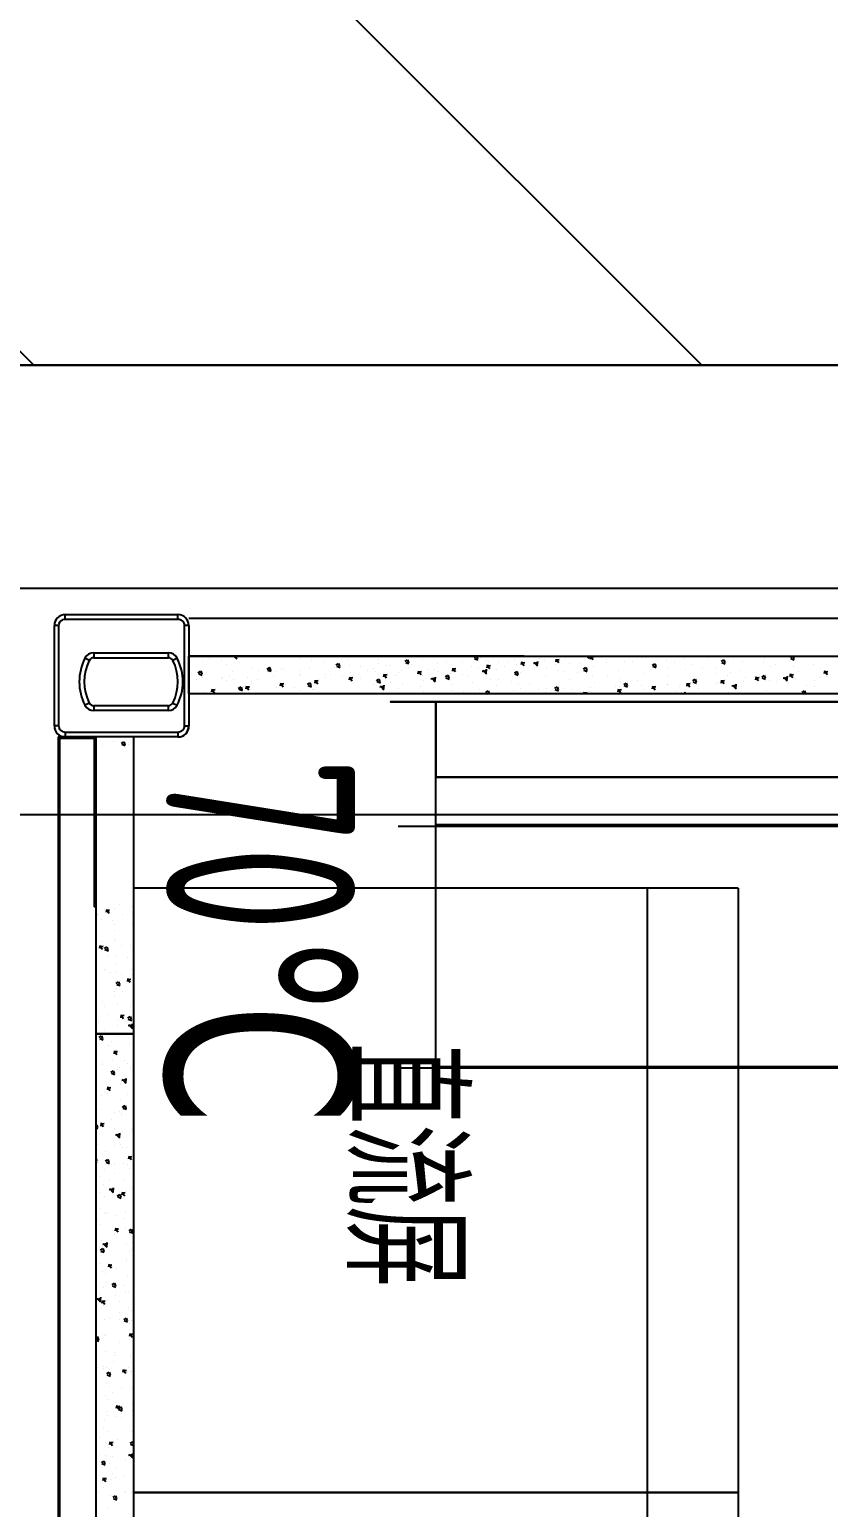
# Model space of a CAD drawing. Extents: x 758840 to 1108724, y -102573 to 143521.
# Drawn here: x 849945 to 851002, y 66716 to 68672 of the extents above; entities that cross this region are included whole.
import ezdxf
from ezdxf.enums import TextEntityAlignment as Align
from ezdxf.xclip import XClip

# ---------------------------------------------------------------- set-up
doc = ezdxf.new("R2010")
doc.units = 0
doc.header["$LTSCALE"] = 1000
doc.header["$MEASUREMENT"] = 0
for name, color, linetype in [('02电气-设备', 255, 'Continuous'), ('02电气-设备基础', 252, 'Continuous'), ('0421-暖通-风管-变压器区域排风', 3, 'Continuous'), ('电缆沟', 2, 'Continuous'), ('钢盖板', 6, 'Continuous')]:
    doc.layers.add(name, color=color, linetype=linetype)
doc.styles.get("Standard").update_dxf_attribs({"font": 'gbenor.shx', "bigfont": 'gbcbig.shx'})
doc.styles.add('TSSD_Dimension', font='Tssdeng.shx', dxfattribs={"width": 0.7, "bigfont": 'tssdchn.shx'})

# ---------------------------------------------------------------- blocks, each defined once
blk = doc.blocks.new('BD4-PAL0101-HVPM02')
at = {"layer": '02电气-设备'}
for p, q in [((8381283.9, -4146399.4), (8381432.9, -4146399.4)), ((8381283.9, -4146405.4), (8381283.9, -4146399.4)), ((8381432.9, -4146405.4), (8381432.9, -4146399.4)), ((8381269.4, -4146546.9), (8381269.4, -4146413.9)), ((8381275.4, -4146413.9), (8381269.4, -4146413.9)), ((8381275.4, -4146546.9), (8381275.4, -4146413.9)), ((8381283.9, -4146405.4), (8381432.9, -4146405.4)), ((8381441.4, -4146413.9), (8381441.4, -4146546.9)), ((8381447.4, -4146413.9), (8381441.4, -4146413.9)), ((8381447.4, -4146404.4), (8394807.4, -4146404.4)), ((8381447.4, -4146413.9), (8381447.4, -4146546.9)), ((8381315.7, -4146460.2), (8381309.9, -4146457.2)), ((8381321.5, -4146450.1), (8381420.3, -4146450.1)), ((8381321.5, -4146450.1), (8381321.5, -4146456.6)), ((8381321.5, -4146456.6), (8381420.3, -4146456.6)), ((8381420.3, -4146456.6), (8381420.3, -4146450.1)), ((8381431.9, -4146457.2), (8381426.1, -4146460.2)), ((8381890.9, -4146454.4), (8381447.4, -4146454.4)), ((8381447.4, -4146454.4), (8382484.9, -4146454.4)), ((8381447.4, -4146504.4), (8381447.4, -4146454.4)), ((8381474.3, -4146457.9), (8381474.3, -4146457.9)), ((8381489.5, -4146454.4), (8381490.1, -4146455.2)), ((8381507, -4146454.4), (8381510.7, -4146458.2)), ((8381510.2, -4146454.4), (8381509.8, -4146458.1)), ((8381593.8, -4146457.5), (8381593.8, -4146457.5)), ((8381633.6, -4146456), (8381633.6, -4146456)), ((8381657.6, -4146459.2), (8381657.6, -4146459.2)), ((8381698.5, -4146459.5), (8381698.5, -4146459.5)), ((8381723.7, -4146454.4), (8381723.7, -4146454.4)), ((8381733.7, -4146461.4), (8381736.9, -4146459.3)), ((8381736.9, -4146459.3), (8381738.2, -4146463.2)), ((8381756.3, -4146458.9), (8381756.3, -4146458.9)), ((8381801, -4146455.2), (8381801, -4146455.2)), ((8381825, -4146456.4), (8381827.9, -4146454.4)), ((8381825.5, -4146457.6), (8381830, -4146459.3)), ((8381828.2, -4146454.4), (8381829.4, -4146458.1)), ((8381833.8, -4146456.3), (8381833.8, -4146456.3)), ((8381877.8, -4146459.6), (8381877.8, -4146459.6)), ((8381885.2, -4146455.1), (8381885.2, -4146455.1)), ((8381911.7, -4146458.2), (8381911.7, -4146458.2)), ((8381918.2, -4146459.9), (8381918.2, -4146459.9)), ((8381933.5, -4146458.3), (8381932.8, -4146462.2)), ((8381933.7, -4146459.3), (8381937.5, -4146459)), ((8381933.7, -4146459.4), (8381936.8, -4146463.1)), ((8381945.6, -4146456.8), (8381945.6, -4146456.8)), ((8381974.1, -4146454.4), (8381976.6, -4146457)), ((8381976.1, -4146454.4), (8381975.8, -4146456.9)), ((8381979, -4146454.4), (8381978.3, -4146458.3)), ((8381979.3, -4146455.3), (8381983.1, -4146455)), ((8381979.3, -4146455.4), (8381982.3, -4146459.1)), ((8381979.5, -4146455.3), (8381979.5, -4146455.3)), ((8381984.5, -4146456.5), (8381984.5, -4146456.5)), ((8382000.4, -4146458.6), (8382000.4, -4146458.6)), ((8382027.3, -4146454.4), (8382027.9, -4146455.1)), ((8382047.7, -4146456.5), (8382047.7, -4146456.5)), ((8382053.4, -4146456.6), (8382053.4, -4146456.6)), ((8382067.8, -4146459.6), (8382067.8, -4146459.6)), ((8382101.7, -4146458.1), (8382101.7, -4146458.1)), ((8382135.6, -4146456.7), (8382135.6, -4146456.7)), ((8382142.7, -4146455.4), (8382142.7, -4146455.4)), ((8382143.8, -4146454.7), (8382143.8, -4146454.7)), ((8382152.1, -4146461.6), (8382155.3, -4146459.5)), ((8382155.3, -4146459.5), (8382156.5, -4146463.3)), ((8382167.9, -4146457.8), (8382167.9, -4146457.8)), ((8382169.5, -4146455.3), (8382169.5, -4146455.3)), ((8382209.7, -4146457.5), (8382209.7, -4146457.5)), ((8382243.4, -4146456.5), (8382246.5, -4146454.4)), ((8382243.9, -4146457.7), (8382248.4, -4146459.4)), ((8382246.5, -4146454.4), (8382247.8, -4146458.2)), ((8381450.9, -4146477.7), (8381450.9, -4146477.7)), ((8381459.9, -4146476.7), (8381463.1, -4146474.6)), ((8381460.5, -4146477.9), (8381465, -4146479.6)), ((8381463.1, -4146474.6), (8381464.4, -4146478.4)), ((8381463.7, -4146473.2), (8381463.7, -4146473.2)), ((8381464.9, -4146461.3), (8381464.9, -4146461.3)), ((8381471.1, -4146476.8), (8381471.1, -4146476.8)), ((8381490.2, -4146460), (8381490.2, -4146460)), ((8381496.9, -4146465.4), (8381496.9, -4146465.4)), ((8381505, -4146475.4), (8381505, -4146475.4)), ((8381514.2, -4146463.2), (8381514.2, -4146463.2)), ((8381529.9, -4146470.1), (8381529.9, -4146470.1)), ((8381538.9, -4146473.9), (8381538.9, -4146473.9)), ((8381551.2, -4146471.6), (8381554.4, -4146469.5)), ((8381551.8, -4146472.9), (8381556.2, -4146474.6)), ((8381554.3, -4146468.4), (8381554.3, -4146468.4)), ((8381554.3, -4146469.5), (8381555.6, -4146473.3)), ((8381562.5, -4146474.6), (8381562.5, -4146474.6)), ((8381570.2, -4146470.5), (8381570.2, -4146470.5)), ((8381572.8, -4146472.5), (8381572.8, -4146472.5)), ((8381594.3, -4146473.7), (8381594.3, -4146473.7)), ((8381594.6, -4146478.6), (8381594.6, -4146478.6)), ((8381606.7, -4146471.1), (8381606.7, -4146471.1)), ((8381609.2, -4146460.7), (8381609.2, -4146460.7)), ((8381626.8, -4146462.3), (8381626.8, -4146462.3)), ((8381627.2, -4146478.2), (8381627.2, -4146478.2)), ((8381634.4, -4146479), (8381634.4, -4146479)), ((8381640.6, -4146469.6), (8381640.6, -4146469.6)), ((8381642.5, -4146466.5), (8381645.6, -4146464.4)), ((8381643, -4146467.8), (8381647.5, -4146469.5)), ((8381645.6, -4146464.4), (8381646.9, -4146468.3)), ((8381646.3, -4146467.1), (8381646.3, -4146467.1)), ((8381659.4, -4146466.7), (8381659.4, -4146466.7)), ((8381661.1, -4146476.7), (8381661.1, -4146476.7)), ((8381674.5, -4146468.2), (8381674.5, -4146468.2)), ((8381683.3, -4146473.4), (8381683.3, -4146473.4)), ((8381691.5, -4146470.8), (8381691.5, -4146470.8)), ((8381695, -4146475.3), (8381695, -4146475.3)), ((8381697.7, -4146464.5), (8381697.7, -4146464.5)), ((8381705.8, -4146478.2), (8381705.1, -4146482.2)), ((8381706, -4146479.3), (8381709.8, -4146478.9)), ((8381706, -4146479.3), (8381709.1, -4146483)), ((8381708.4, -4146466.8), (8381708.4, -4146466.8)), ((8381713.6, -4146466.6), (8381713.6, -4146466.6)), ((8381724.5, -4146475.6), (8381724.5, -4146475.6)), ((8381728.9, -4146473.9), (8381728.9, -4146473.9)), ((8381734.3, -4146462.7), (8381738.7, -4146464.4)), ((8381735.5, -4146465.9), (8381735.5, -4146465.9)), ((8381737.7, -4146469.7), (8381737.7, -4146469.7)), ((8381742.3, -4146465.4), (8381742.3, -4146465.4)), ((8381751.3, -4146474.2), (8381750.6, -4146478.2)), ((8381751.5, -4146475.3), (8381755.3, -4146474.9)), ((8381751.6, -4146475.4), (8381754.6, -4146479)), ((8381762.8, -4146472.4), (8381762.8, -4146472.4)), ((8381772.6, -4146472.2), (8381772.6, -4146472.2)), ((8381776.2, -4146463.9), (8381776.2, -4146463.9)), ((8381777.8, -4146475), (8381777.8, -4146475)), ((8381788.4, -4146463), (8381788.4, -4146463)), ((8381793.7, -4146477.1), (8381793.7, -4146477.1)), ((8381796.9, -4146470.2), (8381796.2, -4146474.2)), ((8381796.7, -4146471), (8381796.7, -4146471)), ((8381797.1, -4146471.3), (8381800.9, -4146471)), ((8381797.1, -4146471.4), (8381800.2, -4146475)), ((8381809.6, -4146478.6), (8381809.6, -4146478.6)), ((8381810, -4146462.5), (8381810, -4146462.5)), ((8381821.3, -4146467.7), (8381821.3, -4146467.7)), ((8381830.6, -4146469.6), (8381830.6, -4146469.6)), ((8381835.5, -4146474.2), (8381841.2, -4146473.3)), ((8381836.1, -4146472.9), (8381841.1, -4146478)), ((8381840.9, -4146471.9), (8381840.2, -4146477.9)), ((8381841.1, -4146460.5), (8381841.1, -4146460.5)), ((8381842.4, -4146466.2), (8381841.7, -4146470.2)), ((8381842.6, -4146467.3), (8381846.4, -4146467)), ((8381842.6, -4146467.4), (8381845.7, -4146471)), ((8381843.9, -4146461.1), (8381843.9, -4146461.1)), ((8381853.9, -4146472.2), (8381853.9, -4146472.2)), ((8381857, -4146462.6), (8381857, -4146462.6)), ((8381864.5, -4146468.2), (8381864.5, -4146468.2)), ((8381870.9, -4146462.7), (8381870.9, -4146462.7)), ((8381878.3, -4146476.8), (8381881.5, -4146474.7)), ((8381878.9, -4146478.1), (8381883.3, -4146479.8)), ((8381881.1, -4146465.8), (8381881.1, -4146465.8)), ((8381881.5, -4146474.7), (8381882.8, -4146478.6)), ((8381886, -4146476.3), (8381886, -4146476.3)), ((8381888, -4146462.2), (8381887.2, -4146466.2)), ((8381888.2, -4146463.3), (8381892, -4146463)), ((8381888.2, -4146463.4), (8381891.3, -4146467.1)), ((8381898.4, -4146466.7), (8381898.4, -4146466.7)), ((8381903.3, -4146463.7), (8381908.9, -4146462.8)), ((8381903.9, -4146462.3), (8381908.9, -4146467.5)), ((8381907.9, -4146469.1), (8381907.9, -4146469.1)), ((8381908.7, -4146461.4), (8381908, -4146467.4)), ((8381921.2, -4146471), (8381921.2, -4146471)), ((8381932.3, -4146465.3), (8381932.3, -4146465.3)), ((8381937.1, -4146473.1), (8381937.1, -4146473.1)), ((8381944.9, -4146475.4), (8381944.9, -4146475.4)), ((8381950.8, -4146464.4), (8381950.8, -4146464.4)), ((8381961.1, -4146476.3), (8381961.1, -4146476.3)), ((8381966.1, -4146463.9), (8381966.1, -4146463.9)), ((8381969.6, -4146471.8), (8381972.7, -4146469.6)), ((8381970.1, -4146473), (8381974.6, -4146474.7)), ((8381972.7, -4146469.6), (8381974, -4146473.5)), ((8381982.9, -4146468.4), (8381982.9, -4146468.4)), ((8382000, -4146462.4), (8382000, -4146462.4)), ((8382015.9, -4146473.2), (8382015.9, -4146473.2)), ((8382024.5, -4146461.8), (8382024.5, -4146461.8)), ((8382033.9, -4146461), (8382033.9, -4146461)), ((8382048.5, -4146477.7), (8382048.5, -4146477.7)), ((8382060.8, -4146466.7), (8382064, -4146464.5)), ((8382061.4, -4146467.9), (8382065.9, -4146469.6)), ((8382064, -4146464.6), (8382065.3, -4146468.4)), ((8382064.6, -4146467.1), (8382064.6, -4146467.1)), ((8382079.8, -4146460.6), (8382079.8, -4146460.6)), ((8382080.5, -4146469.2), (8382080.5, -4146469.2)), ((8382090.5, -4146462.9), (8382090.5, -4146462.9)), ((8382104.5, -4146472.3), (8382104.5, -4146472.3)), ((8382112.8, -4146465.3), (8382112.8, -4146465.3)), ((8382127.5, -4146469.3), (8382127.5, -4146469.3)), ((8382144.6, -4146477.6), (8382144.6, -4146477.6)), ((8382145.4, -4146469.8), (8382145.4, -4146469.8)), ((8382152.7, -4146462.8), (8382157.1, -4146464.5)), ((8382164.5, -4146475.7), (8382164.5, -4146475.7)), ((8382177.4, -4146473.9), (8382177.4, -4146473.9)), ((8382179.7, -4146461.7), (8382179.7, -4146461.7)), ((8382208, -4146463.1), (8382208, -4146463.1)), ((8382210.4, -4146478.6), (8382210.4, -4146478.6)), ((8382216.8, -4146468.1), (8382216.8, -4146468.1)), ((8382223.9, -4146465.2), (8382223.9, -4146465.2)), ((8382242.3, -4146462), (8382242.3, -4146462)), ((8382243.5, -4146478.1), (8382242.8, -4146482.1)), ((8382243.7, -4146479.2), (8382247.5, -4146478.9)), ((8382243.7, -4146479.3), (8382246.8, -4146482.9)), ((8382247.9, -4146468.4), (8382247.9, -4146468.4)), ((8382253.8, -4146474.4), (8382253.8, -4146474.4)), ((8382274.3, -4146466), (8382274.3, -4146466)), ((8382288, -4146473.6), (8382288, -4146473.6)), ((8382289.1, -4146474.1), (8382288.3, -4146478.1)), ((8382289.3, -4146475.2), (8382293.1, -4146474.9)), ((8382289.3, -4146475.3), (8382292.4, -4146479)), ((8381457.7, -4146485.3), (8381457.7, -4146485.3)), ((8381465.6, -4146482.4), (8381465.6, -4146482.4)), ((8381478.1, -4146498.1), (8381477.3, -4146502.1)), ((8381478.3, -4146499.2), (8381482.1, -4146498.8)), ((8381491, -4146482.9), (8381491, -4146482.9)), ((8381491.6, -4146483.9), (8381491.6, -4146483.9)), ((8381497.7, -4146486.5), (8381497.7, -4146486.5)), ((8381500.7, -4146479.5), (8381500.7, -4146479.5)), ((8381506.9, -4146485), (8381506.9, -4146485)), ((8381513.3, -4146497.2), (8381516.5, -4146495.1)), ((8381513.9, -4146498.4), (8381518.3, -4146500.1)), ((8381516.4, -4146495.1), (8381517.7, -4146498.9)), ((8381523.6, -4146494.1), (8381522.9, -4146498.1)), ((8381523.8, -4146495.2), (8381527.6, -4146494.9)), ((8381523.8, -4146495.3), (8381526.9, -4146498.9)), ((8381525.5, -4146482.5), (8381525.5, -4146482.5)), ((8381530.7, -4146491.3), (8381530.7, -4146491.3)), ((8381530.9, -4146488.2), (8381530.9, -4146488.2)), ((8381537.8, -4146485.9), (8381537.8, -4146485.9)), ((8381559.4, -4146481), (8381559.4, -4146481)), ((8381563.3, -4146495.7), (8381563.3, -4146495.7)), ((8381569.2, -4146490.1), (8381568.4, -4146494.1)), ((8381569.4, -4146491.2), (8381573.2, -4146490.9)), ((8381569.4, -4146491.3), (8381572.4, -4146494.9)), ((8381571, -4146493.5), (8381571, -4146493.5)), ((8381574.8, -4146492.3), (8381574.8, -4146492.3)), ((8381586.9, -4146495.6), (8381586.9, -4146495.6)), ((8381593.3, -4146479.6), (8381593.3, -4146479.6)), ((8381604.6, -4146492.1), (8381607.7, -4146490)), ((8381605.1, -4146493.3), (8381609.6, -4146495)), ((8381607.7, -4146490), (8381609, -4146493.8)), ((8381611, -4146498.7), (8381611, -4146498.7)), ((8381611.8, -4146498.6), (8381611.8, -4146498.6)), ((8381614.7, -4146486.2), (8381614, -4146490.1)), ((8381614.9, -4146487.2), (8381618.7, -4146486.9)), ((8381614.9, -4146487.3), (8381618, -4146491)), ((8381627.6, -4146483.4), (8381627.6, -4146483.4)), ((8381650.3, -4146481.1), (8381650.3, -4146481.1)), ((8381660.2, -4146482.2), (8381659.5, -4146486.2)), ((8381660.2, -4146487.9), (8381660.2, -4146487.9)), ((8381660.5, -4146483.2), (8381664.2, -4146482.9)), ((8381660.5, -4146483.3), (8381663.5, -4146487)), ((8381674.3, -4146484.2), (8381674.3, -4146484.2)), ((8381692.2, -4146491.9), (8381692.2, -4146491.9)), ((8381695.8, -4146487), (8381699, -4146484.9)), ((8381696.4, -4146488.2), (8381700.8, -4146490)), ((8381699, -4146484.9), (8381700.2, -4146488.7)), ((8381700, -4146495.2), (8381705.6, -4146494.3)), ((8381700.6, -4146493.9), (8381705.5, -4146499)), ((8381705.4, -4146492.9), (8381704.7, -4146498.9)), ((8381714.4, -4146489.5), (8381714.4, -4146489.5)), ((8381720.3, -4146479.8), (8381720.3, -4146479.8)), ((8381725.2, -4146496.7), (8381725.2, -4146496.7)), ((8381730.3, -4146491.6), (8381730.3, -4146491.6)), ((8381754.4, -4146494.8), (8381754.4, -4146494.8)), ((8381757.1, -4146480), (8381757.1, -4146480)), ((8381757.3, -4146486.1), (8381757.3, -4146486.1)), ((8381767.7, -4146484.7), (8381773.4, -4146483.8)), ((8381768.4, -4146483.4), (8381773.3, -4146488.5)), ((8381773.2, -4146482.4), (8381772.5, -4146488.4)), ((8381787.1, -4146481.9), (8381790.2, -4146479.8)), ((8381787.6, -4146483.2), (8381792.1, -4146484.9)), ((8381789.1, -4146484.1), (8381789.1, -4146484.1)), ((8381790.2, -4146479.8), (8381791.5, -4146483.6)), ((8381794.4, -4146492.5), (8381794.4, -4146492.5)), ((8381817.7, -4146480.3), (8381817.7, -4146480.3)), ((8381822.1, -4146488.9), (8381822.1, -4146488.9)), ((8381831.4, -4146498.9), (8381831.4, -4146498.9)), ((8381846.6, -4146484.9), (8381846.6, -4146484.9)), ((8381854.7, -4146493.3), (8381854.7, -4146493.3)), ((8381857.8, -4146485.5), (8381857.8, -4146485.5)), ((8381873.7, -4146487.6), (8381873.7, -4146487.6)), ((8381883.7, -4146491.3), (8381883.7, -4146491.3)), ((8381886.8, -4146497.4), (8381886.8, -4146497.4)), ((8381897.8, -4146490.8), (8381897.8, -4146490.8)), ((8381919, -4146481), (8381919, -4146481)), ((8381920.7, -4146497.6), (8381920.7, -4146497.6)), ((8381931.7, -4146497.3), (8381934.8, -4146495.2)), ((8381932.2, -4146498.6), (8381936.7, -4146500.3)), ((8381934.8, -4146495.2), (8381936.1, -4146499)), ((8381937.9, -4146496.1), (8381937.9, -4146496.1)), ((8381944.6, -4146497.7), (8381944.6, -4146497.7)), ((8381951.6, -4146485.5), (8381951.6, -4146485.5)), ((8381953.8, -4146498.2), (8381953.8, -4146498.2)), ((8381978.5, -4146496.3), (8381978.5, -4146496.3)), ((8381982, -4146481.8), (8381982, -4146481.8)), ((8381983.7, -4146489.6), (8381983.7, -4146489.6)), ((8382001.2, -4146481.6), (8382001.2, -4146481.6)), ((8382012.4, -4146494.9), (8382012.4, -4146494.9)), ((8382015.8, -4146498.1), (8382015.1, -4146502)), ((8382016, -4146499.1), (8382019.8, -4146498.8)), ((8382016.7, -4146494.3), (8382016.7, -4146494.3)), ((8382017.1, -4146483.7), (8382017.1, -4146483.7)), ((8382019, -4146488.1), (8382019, -4146488.1)), ((8382022.9, -4146492.2), (8382026.1, -4146490.1)), ((8382023.5, -4146493.5), (8382027.9, -4146495.2)), ((8382026.1, -4146490.1), (8382027.4, -4146494)), ((8382041.2, -4146486.8), (8382041.2, -4146486.8)), ((8382046.3, -4146493.4), (8382046.3, -4146493.4)), ((8382049.3, -4146498.8), (8382049.3, -4146498.8)), ((8382056, -4146494.5), (8382056, -4146494.5)), ((8382061.4, -4146494.1), (8382060.6, -4146498.1)), ((8382061.6, -4146495.1), (8382065.4, -4146494.8)), ((8382061.6, -4146495.2), (8382064.6, -4146498.9)), ((8382080.2, -4146492), (8382080.2, -4146492)), ((8382080.6, -4146481.7), (8382080.6, -4146481.7)), ((8382081.3, -4146492.1), (8382081.3, -4146492.1)), ((8382097.2, -4146494.2), (8382097.2, -4146494.2)), ((8382106.9, -4146490.1), (8382106.2, -4146494.1)), ((8382107.1, -4146491.2), (8382110.9, -4146490.8)), ((8382107.1, -4146491.2), (8382110.2, -4146494.9)), ((8382113.5, -4146486.5), (8382113.5, -4146486.5)), ((8382114.1, -4146490.6), (8382114.1, -4146490.6)), ((8382114.2, -4146487.2), (8382117.4, -4146485)), ((8382114.8, -4146488.4), (8382119.2, -4146490.1)), ((8382117.3, -4146485), (8382118.6, -4146488.9)), ((8382121.2, -4146497.4), (8382121.2, -4146497.4)), ((8382146.1, -4146491), (8382146.1, -4146491)), ((8382148, -4146489.1), (8382148, -4146489.1)), ((8382152.4, -4146486.1), (8382151.7, -4146490.1)), ((8382152.6, -4146487.2), (8382156.4, -4146486.8)), ((8382152.7, -4146487.3), (8382155.7, -4146490.9)), ((8382160.5, -4146479.7), (8382160.5, -4146479.7)), ((8382165.9, -4146494), (8382171.6, -4146493.1)), ((8382166.6, -4146492.7), (8382171.5, -4146497.8)), ((8382171.4, -4146491.7), (8382170.7, -4146497.7)), ((8382178.2, -4146495), (8382178.2, -4146495)), ((8382181.9, -4146487.7), (8382181.9, -4146487.7)), ((8382184.6, -4146482.9), (8382184.6, -4146482.9)), ((8382198, -4146482.1), (8382197.3, -4146486.1)), ((8382198.2, -4146483.2), (8382202, -4146482.9)), ((8382198.2, -4146483.3), (8382201.3, -4146486.9)), ((8382201.5, -4146482), (8382201.5, -4146482)), ((8382205.5, -4146482.1), (8382208.6, -4146479.9)), ((8382206, -4146483.3), (8382210.5, -4146485)), ((8382208.6, -4146479.9), (8382209.9, -4146483.8)), ((8382215.8, -4146486.3), (8382215.8, -4146486.3)), ((8382224.7, -4146488.1), (8382224.7, -4146488.1)), ((8382233.7, -4146483.5), (8382239.4, -4146482.6)), ((8382234.3, -4146482.2), (8382239.3, -4146487.3)), ((8382239.1, -4146481.2), (8382238.4, -4146487.2)), ((8382238.6, -4146488.4), (8382238.6, -4146488.4)), ((8382240.6, -4146490.2), (8382240.6, -4146490.2)), ((8382243, -4146483.1), (8382243, -4146483.1)), ((8382249.7, -4146484.8), (8382249.7, -4146484.8)), ((8382264.6, -4146493.4), (8382264.6, -4146493.4)), ((8382275.1, -4146487.2), (8382275.1, -4146487.2)), ((8382275.6, -4146494.7), (8382275.6, -4146494.7)), ((8382283.6, -4146483.4), (8382283.6, -4146483.4)), ((8382290.8, -4146480.8), (8382290.8, -4146480.8)), ((8381315.7, -4146516.6), (8381309.9, -4146519.5)), ((8381426.1, -4146516.6), (8381431.9, -4146519.5)), ((8382484.9, -4146504.4), (8381447.4, -4146504.4)), ((8381466.4, -4146503.6), (8381466.4, -4146503.6)), ((8381467.6, -4146502.7), (8381467.6, -4146502.7)), ((8381476.5, -4146501.8), (8381476.5, -4146501.8)), ((8381478.3, -4146499.3), (8381481.3, -4146502.9)), ((8381595.4, -4146499.8), (8381595.4, -4146499.8)), ((8381632.8, -4146504.4), (8381632.8, -4146504.4)), ((8381637.6, -4146503.4), (8381637.5, -4146504.4)), ((8381651.1, -4146504), (8381651.1, -4146504)), ((8381757.8, -4146501.2), (8381757.8, -4146501.2)), ((8381794.5, -4146500.1), (8381794.5, -4146500.1)), ((8381809, -4146503.5), (8381809, -4146503.5)), ((8381810.4, -4146502.1), (8381810.4, -4146502.1)), ((8381840.4, -4146502.4), (8381843.6, -4146500.3)), ((8381841, -4146503.6), (8381842.9, -4146504.4)), ((8381842.9, -4146502), (8381842.9, -4146502)), ((8381843.6, -4146500.3), (8381844.9, -4146504.1)), ((8381876.8, -4146500.6), (8381876.8, -4146500.6)), ((8381910.7, -4146499.2), (8381910.7, -4146499.2)), ((8381919.8, -4146502.2), (8381919.8, -4146502.2)), ((8381957.7, -4146504), (8381957.7, -4146504)), ((8381970.3, -4146502), (8381969.8, -4146504.4)), ((8381970.5, -4146503.1), (8381974.3, -4146502.8)), ((8381970.5, -4146503.2), (8381971.5, -4146504.4)), ((8381977.8, -4146501.3), (8381977.8, -4146501.3)), ((8382016, -4146499.2), (8382019.1, -4146502.9)), ((8382081.3, -4146502.9), (8382081.3, -4146502.9)), ((8382093.1, -4146500.8), (8382093.1, -4146500.8)), ((8382098.8, -4146503.2), (8382100, -4146504.4)), ((8382099, -4146504.4), (8382103.8, -4146503.6)), ((8382103.6, -4146502.2), (8382103.3, -4146504.4)), ((8382161.3, -4146502.7), (8382161.3, -4146502.7)), ((8382211.2, -4146499.8), (8382211.2, -4146499.8)), ((8382243.8, -4146504.2), (8382243.8, -4146504.2)), ((8382258.8, -4146502.5), (8382262, -4146500.4)), ((8382259.4, -4146503.8), (8382261, -4146504.4)), ((8382262, -4146500.4), (8382263.2, -4146504.3)), ((8381420.3, -4146520.1), (8381321.5, -4146520.1)), ((8381321.5, -4146520.1), (8381321.5, -4146526.6)), ((8381420.3, -4146526.6), (8381321.5, -4146526.6)), ((8381420.3, -4146526.6), (8381420.3, -4146520.1)), ((8381275.4, -4146546.9), (8381269.4, -4146546.9)), ((8381432.9, -4146555.4), (8381283.9, -4146555.4)), ((8381283.9, -4146555.4), (8381283.9, -4146561.4)), ((8381432.9, -4146555.4), (8381432.9, -4146561.4)), ((8381441.4, -4146546.9), (8381447.4, -4146546.9)), ((8381447.4, -4146547.1), (8381447.4, -4146546.9)), ((8381279.4, -4146561.4), (8381274.4, -4146561.4)), ((8381374.4, -4146561.4), (8381274.4, -4146561.4)), ((8381274.4, -4146561.4), (8381274.4, -4149437.4)), ((8381274.4, -4146563.6), (8381274.4, -4147604.2)), ((8381276.4, -4146563.6), (8381276.4, -4147604.2)), ((8381276.6, -4146561.4), (8381322.2, -4146561.4)), ((8381322.2, -4146561.4), (8381276.6, -4146561.4)), ((8381322.2, -4146563.4), (8381276.6, -4146563.4)), ((8381283.9, -4146561.4), (8381279.4, -4146561.4)), ((8381432.9, -4146561.4), (8381283.9, -4146561.4)), ((8381322.4, -4146786.4), (8381322.4, -4146563.6)), ((8381374.4, -4146561.4), (8381324.4, -4146561.4)), ((8381324.4, -4146561.4), (8381324.4, -4146954.3)), ((8381324.4, -4146786.4), (8381324.4, -4146563.6)), ((8381333.5, -4146572.4), (8381333.5, -4146572.4)), ((8381347.6, -4146567), (8381347.6, -4146567)), ((8381358.3, -4146570), (8381361.5, -4146567.8)), ((8381358.9, -4146571.2), (8381363.3, -4146572.9)), ((8381361.4, -4146567.8), (8381362.7, -4146571.7)), ((8381367.4, -4146571), (8381367.4, -4146571)), ((8381374.4, -4148361.4), (8381374.4, -4146561.4)), ((8381374.4, -4146954.3), (8381374.4, -4146561.4)), ((8381374.4, -4149437.4), (8381374.4, -4146561.4)), ((8381432.9, -4146561.4), (8381433.2, -4146561.4)), ((8382174.4, -4146761.4), (8381374.4, -4146761.4)), ((8382054.4, -4148361.4), (8382054.4, -4146761.4)), ((8382174.4, -4146761.4), (8382174.4, -4148361.4)), ((8381322.4, -4146786.4), (8381324.4, -4146786.4)), ((8381335.8, -4146789.2), (8381335.8, -4146789.2)), ((8381338.8, -4146789.8), (8381338.1, -4146793.8)), ((8381338.9, -4146790.8), (8381342.6, -4146790.5)), ((8381338.9, -4146790.9), (8381341.9, -4146794.6)), ((8381348.4, -4146788.1), (8381348.4, -4146788.1)), ((8381355.6, -4146783.6), (8381355.6, -4146783.6)), ((8381371.5, -4146785.7), (8381371.5, -4146785.7)), ((8381324.4, -4146796), (8381324.8, -4146797.3)), ((8381324.4, -4146798.1), (8381325.4, -4146798.5)), ((8381325.6, -4146797.6), (8381325.6, -4146797.6)), ((8381332.2, -4146803.4), (8381332.2, -4146803.4)), ((8381346.1, -4146804.7), (8381346.1, -4146804.7)), ((8381349.1, -4146809.3), (8381349.1, -4146809.3)), ((8381359.5, -4146796.2), (8381359.5, -4146796.2)), ((8381372.3, -4146808.7), (8381372.3, -4146808.7)), ((8381372.8, -4146795.6), (8381372.8, -4146795.6)), ((8381324.8, -4146825.3), (8381324.8, -4146825.3)), ((8381348.6, -4146817.8), (8381348.6, -4146817.8)), ((8381348.9, -4146828.4), (8381348.9, -4146828.4)), ((8381349.9, -4146830.4), (8381349.9, -4146830.4)), ((8381373.7, -4146816), (8381374.4, -4146815.6)), ((8381374.3, -4146817.3), (8381374.4, -4146817.3)), ((8381324.6, -4146838.6), (8381324.6, -4146838.6)), ((8381325.6, -4146848.2), (8381325.6, -4146848.2)), ((8381330, -4146837.5), (8381329.3, -4146841.5)), ((8381330, -4146838.6), (8381333.8, -4146838.3)), ((8381330, -4146838.7), (8381333.1, -4146842.3)), ((8381333.4, -4146831.7), (8381333.4, -4146831.7)), ((8381335.8, -4146841.6), (8381339, -4146839.4)), ((8381336.4, -4146842.9), (8381340.9, -4146844.6)), ((8381339, -4146839.5), (8381340.3, -4146843.3)), ((8381341.5, -4146850.3), (8381341.5, -4146850.3)), ((8381358.5, -4146837.1), (8381358.5, -4146837.1)), ((8381370.4, -4146838.1), (8381370.4, -4146838.1)), ((8381336, -4146869.6), (8381336, -4146869.6)), ((8381350.6, -4146862.3), (8381350.6, -4146862.3)), ((8381350.7, -4146851.6), (8381350.7, -4146851.6)), ((8381365.6, -4146853.5), (8381365.6, -4146853.5)), ((8381371.1, -4146869.4), (8381371.1, -4146869.4)), ((8381324.4, -4146886.1), (8381325, -4146886)), ((8381337.2, -4146870.9), (8381337.2, -4146870.9)), ((8381342.3, -4146873.3), (8381342.3, -4146873.3)), ((8381351.3, -4146887.6), (8381354.4, -4146885.5)), ((8381351.5, -4146872.7), (8381351.5, -4146872.7)), ((8381351.9, -4146888.9), (8381356.3, -4146890.6)), ((8381354.4, -4146885.5), (8381355.7, -4146889.3)), ((8381358.2, -4146875.4), (8381358.2, -4146875.4)), ((8381366.7, -4146881.3), (8381366, -4146885.3)), ((8381366.8, -4146882.4), (8381370.6, -4146882)), ((8381366.8, -4146882.5), (8381369.8, -4146886.1)), ((8381373, -4146876), (8381373, -4146876)), ((8381348.8, -4146898.2), (8381348.8, -4146898.2)), ((8381349.6, -4146903.3), (8381349.6, -4146903.3)), ((8381352.2, -4146893.8), (8381352.2, -4146893.8)), ((8381359.1, -4146898.3), (8381359.1, -4146898.3)), ((8381333.6, -4146912.1), (8381333.6, -4146912.1)), ((8381335.7, -4146918.1), (8381335.7, -4146918.1)), ((8381341.7, -4146928.5), (8381341.7, -4146928.5)), ((8381353, -4146915), (8381353, -4146915)), ((8381357.9, -4146929.1), (8381357.2, -4146933.1)), ((8381370.6, -4146918.5), (8381370.6, -4146918.5)), ((8381328.3, -4146937), (8381328.3, -4146937)), ((8381328.3, -4146940), (8381328.3, -4146940)), ((8381352.4, -4146943.1), (8381352.4, -4146943.1)), ((8381353.8, -4146936.1), (8381353.8, -4146936.1)), ((8381358, -4146930.1), (8381361.8, -4146929.8)), ((8381358, -4146930.2), (8381361, -4146933.9)), ((8381362.2, -4146935.6), (8381362.2, -4146935.6)), ((8381366.7, -4146933.7), (8381369.9, -4146931.5)), ((8381367.1, -4146943.5), (8381372.7, -4146942.6)), ((8381367.3, -4146934.9), (8381371.8, -4146936.7)), ((8381367.7, -4146942.2), (8381372.7, -4146947.4)), ((8381369.9, -4146931.6), (8381371.2, -4146935.4)), ((8381372.5, -4146941.3), (8381371.8, -4146947.3)), ((8381324.4, -4146954.3), (8381374.4, -4146954.3)), ((8381374.4, -4146954.3), (8381324.4, -4146954.3)), ((8381324.4, -4146954.3), (8381324.4, -4149437.4)), ((8381328.8, -4146959.2), (8381332, -4146957.1)), ((8381329.1, -4146962.9), (8381329.1, -4146962.9)), ((8381329.4, -4146960.5), (8381333.9, -4146962.2)), ((8381332, -4146957.1), (8381333.3, -4146961)), ((8381336.2, -4146950), (8381336.2, -4146950)), ((8381345, -4146965), (8381345, -4146965)), ((8381354.5, -4146957.3), (8381354.5, -4146957.3)), ((8381369.1, -4146968.2), (8381369.1, -4146968.2)), ((8381373.2, -4146956.4), (8381373.2, -4146956.4)), ((8381374.4, -4149437.4), (8381374.4, -4146954.3)), ((8381340.7, -4146969.5), (8381340.7, -4146969.5)), ((8381345.8, -4146988), (8381345.8, -4146988)), ((8381349.1, -4146976.8), (8381348.4, -4146980.8)), ((8381349, -4146978.6), (8381349, -4146978.6)), ((8381349.2, -4146977.9), (8381352.9, -4146977.6)), ((8381349.2, -4146978), (8381352.2, -4146981.6)), ((8381355.3, -4146978.4), (8381355.3, -4146978.4)), ((8381332.8, -4146994.6), (8381332.8, -4146994.6)), ((8381333.7, -4146992.6), (8381333.7, -4146992.6)), ((8381344.3, -4147005.3), (8381347.4, -4147003.2)), ((8381344.9, -4147006.6), (8381349.3, -4147008.3)), ((8381347.4, -4147003.2), (8381348.7, -4147007)), ((8381353.3, -4147001.7), (8381353.3, -4147001.7)), ((8381356.1, -4146999.5), (8381356.1, -4146999.5)), ((8381361.7, -4146990.1), (8381361.7, -4146990.1)), ((8381366.7, -4146993.2), (8381366.7, -4146993.2)), ((8381370.8, -4146998.9), (8381370.8, -4146998.9)), ((8381340.3, -4147024.6), (8381339.6, -4147028.6)), ((8381340.3, -4147025.7), (8381344.1, -4147025.3)), ((8381340.4, -4147025.7), (8381343.4, -4147029.4)), ((8381356.9, -4147020.7), (8381356.9, -4147020.7)), ((8381358.7, -4147015.9), (8381364.3, -4147015)), ((8381359.3, -4147014.6), (8381364.2, -4147019.8)), ((8381362.5, -4147013), (8381362.5, -4147013)), ((8381364.1, -4147013.6), (8381363.4, -4147019.7)), ((8381324.6, -4147037.1), (8381324.6, -4147037.1)), ((8381331.8, -4147035.6), (8381331.8, -4147035.6)), ((8381336.4, -4147030.4), (8381336.4, -4147030.4)), ((8381339.1, -4147032.8), (8381339.1, -4147032.8)), ((8381357.6, -4147041.8), (8381357.6, -4147041.8)), ((8381365.7, -4147034.2), (8381365.7, -4147034.2)), ((8381373.4, -4147036.8), (8381373.4, -4147036.8)), ((8381325.4, -4147058.2), (8381325.4, -4147058.2)), ((8381331.8, -4147054.7), (8381331.8, -4147054.7)), ((8381349.1, -4147059), (8381349.1, -4147059)), ((8381355.8, -4147057.8), (8381355.8, -4147057.8)), ((8381357.8, -4147059.4), (8381357.8, -4147059.4)), ((8381358.4, -4147062.9), (8381358.4, -4147062.9)), ((8381359.7, -4147051.3), (8381362.9, -4147049.2)), ((8381360.3, -4147052.6), (8381364.8, -4147054.3)), ((8381362.9, -4147049.2), (8381364.2, -4147053.1)), ((8381324.4, -4147075.2), (8381325, -4147074.8)), ((8381324.4, -4147078.9), (8381326.9, -4147079.9)), ((8381325, -4147074.8), (8381326.3, -4147078.6)), ((8381326.2, -4147079.3), (8381326.2, -4147079.3)), ((8381331.5, -4147072.4), (8381330.7, -4147076.4)), ((8381331.5, -4147073.4), (8381335.3, -4147073.1)), ((8381331.5, -4147073.5), (8381334.6, -4147077.2)), ((8381332.6, -4147077.6), (8381332.6, -4147077.6)), ((8381333.9, -4147073), (8381333.9, -4147073)), ((8381344.4, -4147067.9), (8381344.4, -4147067.9)), ((8381348.5, -4147079.7), (8381348.5, -4147079.7)), ((8381359.2, -4147084.1), (8381359.2, -4147084.1)), ((8381371, -4147079.3), (8381371, -4147079.3)), ((8381372.5, -4147082.9), (8381372.5, -4147082.9)), ((8381327, -4147100.5), (8381327, -4147100.5)), ((8381349.3, -4147102.7), (8381349.3, -4147102.7)), ((8381350.3, -4147088.3), (8381355.9, -4147087.4)), ((8381350.9, -4147087), (8381355.8, -4147092.1)), ((8381355.7, -4147086), (8381355, -4147092)), ((8381356.8, -4147100.3), (8381356.8, -4147100.3)), ((8381359.9, -4147105.2), (8381359.9, -4147105.2)), ((8381365.2, -4147104.7), (8381365.2, -4147104.7)), ((8381324.4, -4147121), (8381326.5, -4147120.9)), ((8381324.4, -4147123.3), (8381325.8, -4147124.9)), ((8381325.9, -4147122.4), (8381325.9, -4147122.4)), ((8381327.7, -4147121.6), (8381327.7, -4147121.6)), ((8381336.6, -4147110.8), (8381336.6, -4147110.8)), ((8381337.3, -4147122.9), (8381340.4, -4147120.8)), ((8381337.9, -4147124.2), (8381342.3, -4147125.9)), ((8381340.4, -4147120.8), (8381341.7, -4147124.7)), ((8381368.2, -4147116.2), (8381367.5, -4147120.1)), ((8381368.3, -4147117.2), (8381372.1, -4147116.9)), ((8381368.3, -4147117.3), (8381371.3, -4147120.9)), ((8381373.6, -4147117.2), (8381373.6, -4147117.2)), ((8381328.5, -4147142.7), (8381328.5, -4147142.7)), ((8381335.5, -4147134.1), (8381335.5, -4147134.1)), ((8381348.9, -4147125.5), (8381348.9, -4147125.5)), ((8381349.3, -4147139.4), (8381349.3, -4147139.4)), ((8381360.7, -4147126.4), (8381360.7, -4147126.4)), ((8381366, -4147127.7), (8381366, -4147127.7)), ((8381369.4, -4147132.6), (8381369.4, -4147132.6)), ((8381329.3, -4147163.9), (8381329.3, -4147163.9)), ((8381334.1, -4147153.4), (8381334.1, -4147153.4)), ((8381341.8, -4147160.6), (8381347.5, -4147159.7)), ((8381342.4, -4147159.3), (8381347.4, -4147164.5)), ((8381342.6, -4147147.5), (8381342.6, -4147147.5)), ((8381347.3, -4147158.4), (8381346.6, -4147164.4)), ((8381359.4, -4147163.9), (8381358.7, -4147167.9)), ((8381361.5, -4147147.5), (8381361.5, -4147147.5)), ((8381371.2, -4147159.7), (8381371.2, -4147159.7)), ((8381335.3, -4147169.3), (8381335.3, -4147169.3)), ((8381347.9, -4147166.5), (8381347.9, -4147166.5)), ((8381352.7, -4147169), (8381355.9, -4147166.9)), ((8381353.3, -4147170.3), (8381357.8, -4147172)), ((8381355.9, -4147166.9), (8381357.2, -4147170.7)), ((8381359.3, -4147172.5), (8381359.3, -4147172.5)), ((8381359.5, -4147165), (8381363.3, -4147164.6)), ((8381359.5, -4147165.1), (8381362.5, -4147168.7)), ((8381362.3, -4147168.6), (8381362.3, -4147168.6)), ((8381326.6, -4147200.2), (8381326.6, -4147200.2)), ((8381330.1, -4147185), (8381330.1, -4147185)), ((8381336.1, -4147192.3), (8381336.1, -4147192.3)), ((8381336.7, -4147191.3), (8381336.7, -4147191.3)), ((8381340, -4147191.7), (8381340, -4147191.7)), ((8381352, -4147194.4), (8381352, -4147194.4)), ((8381360.5, -4147198.8), (8381360.5, -4147198.8)), ((8381363, -4147189.8), (8381363, -4147189.8)), ((8381373.8, -4147197.6), (8381373.8, -4147197.6)), ((8381373.9, -4147190.3), (8381373.9, -4147190.3)), ((8381330.8, -4147206.2), (8381330.8, -4147206.2)), ((8381349.5, -4147219.8), (8381349.5, -4147219.8)), ((8381350.6, -4147211.7), (8381349.9, -4147215.7)), ((8381350.6, -4147212.7), (8381354.4, -4147212.4)), ((8381350.7, -4147212.8), (8381353.7, -4147216.5)), ((8381352.8, -4147217.3), (8381352.8, -4147217.3)), ((8381363.8, -4147210.9), (8381363.8, -4147210.9)), ((8381368.2, -4147215), (8381371.3, -4147212.9)), ((8381368.7, -4147219.4), (8381368.7, -4147219.4)), ((8381368.8, -4147216.3), (8381373.2, -4147218)), ((8381371.3, -4147212.9), (8381372.6, -4147216.8)), ((8381329.4, -4147237.1), (8381329.4, -4147237.1)), ((8381330.3, -4147240.6), (8381333.4, -4147238.5)), ((8381330.9, -4147241.9), (8381335.3, -4147243.6)), ((8381331.6, -4147227.3), (8381331.6, -4147227.3)), ((8381333.4, -4147233), (8381339.1, -4147232.1)), ((8381333.4, -4147238.5), (8381334.7, -4147242.3)), ((8381334, -4147231.7), (8381339, -4147236.9)), ((8381334.3, -4147233.8), (8381334.3, -4147233.8)), ((8381338.9, -4147230.7), (8381338.2, -4147236.8)), ((8381339, -4147232.7), (8381339, -4147232.7)), ((8381364.6, -4147232.1), (8381364.6, -4147232.1)), ((8381371.3, -4147240.1), (8381371.3, -4147240.1)), ((8381372.9, -4147231.2), (8381372.9, -4147231.2)), ((8381331.1, -4147257.8), (8381331.1, -4147257.8)), ((8381332.4, -4147248.4), (8381332.4, -4147248.4)), ((8381341.8, -4147259.4), (8381341, -4147263.4)), ((8381341.8, -4147260.5), (8381345.6, -4147260.2)), ((8381341.8, -4147260.6), (8381344.9, -4147264.2)), ((8381365, -4147256.4), (8381365, -4147256.4)), ((8381365.3, -4147253.2), (8381365.3, -4147253.2)), ((8381369.5, -4147242.4), (8381369.5, -4147242.4)), ((8381333.1, -4147269.6), (8381333.1, -4147269.6)), ((8381336.9, -4147271.7), (8381336.9, -4147271.7)), ((8381346.1, -4147262.1), (8381346.1, -4147262.1)), ((8381351.6, -4147264.9), (8381351.6, -4147264.9)), ((8381366.1, -4147274.3), (8381366.1, -4147274.3)), ((8381374, -4147278), (8381374, -4147278)), ((8381330.1, -4147298.8), (8381330.1, -4147298.8)), ((8381333.9, -4147290.7), (8381333.9, -4147290.7)), ((8381338.7, -4147284), (8381338.7, -4147284)), ((8381345.7, -4147286.7), (8381348.9, -4147284.5)), ((8381346.3, -4147287.9), (8381350.8, -4147289.6)), ((8381348.9, -4147284.5), (8381350.2, -4147288.4)), ((8381349.7, -4147300.2), (8381349.7, -4147300.2)), ((8381362.8, -4147287.2), (8381362.8, -4147287.2)), ((8381364, -4147297.4), (8381364, -4147297.4)), ((8381366.9, -4147295.5), (8381366.9, -4147295.5)), ((8381325, -4147305.4), (8381330.7, -4147304.5)), ((8381325.6, -4147304.1), (8381330.6, -4147309.2)), ((8381330.4, -4147303.1), (8381329.7, -4147309.1)), ((8381333, -4147307.2), (8381332.2, -4147311.2)), ((8381333, -4147308.3), (8381336.8, -4147307.9)), ((8381333, -4147308.3), (8381336.1, -4147312)), ((8381334.5, -4147314.2), (8381334.5, -4147314.2)), ((8381334.7, -4147311.9), (8381334.7, -4147311.9)), ((8381339.5, -4147307), (8381339.5, -4147307)), ((8381355.4, -4147309.1), (8381355.4, -4147309.1)), ((8381367.7, -4147316.6), (8381367.7, -4147316.6)), ((8381371.5, -4147320.5), (8381371.5, -4147320.5)), ((8381335.5, -4147333), (8381335.5, -4147333)), ((8381342.7, -4147331.1), (8381342.7, -4147331.1)), ((8381356.1, -4147322.6), (8381356.1, -4147322.6)), ((8381356.2, -4147332), (8381356.2, -4147332)), ((8381361.2, -4147332.7), (8381364.3, -4147330.6)), ((8381361.8, -4147334), (8381366.2, -4147335.7)), ((8381364.3, -4147330.6), (8381365.6, -4147334.4)), ((8381368.4, -4147337.8), (8381368.4, -4147337.8)), ((8381372.1, -4147334.1), (8381372.1, -4147334.1)), ((8381324.4, -4147356), (8381328, -4147355.7)), ((8381324.4, -4147357.5), (8381326.4, -4147356.1)), ((8381324.4, -4147356.3), (8381327.3, -4147359.8)), ((8381326.4, -4147356.1), (8381327.7, -4147360)), ((8381332.8, -4147351.8), (8381332.8, -4147351.8)), ((8381336.2, -4147354.1), (8381336.2, -4147354.1)), ((8381337.1, -4147352.1), (8381337.1, -4147352.1)), ((8381369.7, -4147351), (8381369, -4147355)), ((8381369.2, -4147358.9), (8381369.2, -4147358.9)), ((8381369.8, -4147352), (8381373.6, -4147351.7)), ((8381369.8, -4147352.1), (8381372.8, -4147355.8)), ((8381373, -4147357.1), (8381373, -4147357.1)), ((8381374.1, -4147358.4), (8381374.1, -4147358.4)), ((8381324.4, -4147359.8), (8381328.3, -4147361.2)), ((8381325.5, -4147373.7), (8381325.5, -4147373.7)), ((8381337, -4147375.3), (8381337, -4147375.3)), ((8381349.6, -4147376.8), (8381349.6, -4147376.8)), ((8381355.1, -4147363.5), (8381355.1, -4147363.5)), ((8381326.3, -4147396.6), (8381326.3, -4147396.6)), ((8381333.8, -4147397.3), (8381333.8, -4147397.3)), ((8381334.7, -4147394.6), (8381334.7, -4147394.6)), ((8381337.8, -4147396.4), (8381337.8, -4147396.4)), ((8381342.2, -4147398.7), (8381342.2, -4147398.7)), ((8381347.2, -4147388.7), (8381347.2, -4147388.7)), ((8381349.9, -4147380.7), (8381349.9, -4147380.7)), ((8381360.9, -4147398.8), (8381360.2, -4147402.7)), ((8381367.7, -4147395.8), (8381367.7, -4147395.8)), ((8381370, -4147380), (8381370, -4147380)), ((8381338.5, -4147417.5), (8381338.5, -4147417.5)), ((8381338.7, -4147404.3), (8381341.9, -4147402.2)), ((8381339.3, -4147405.6), (8381343.8, -4147407.3)), ((8381341.9, -4147402.2), (8381343.2, -4147406)), ((8381360.9, -4147399.8), (8381364.7, -4147399.5)), ((8381361, -4147399.9), (8381364, -4147403.5)), ((8381366.3, -4147401.9), (8381366.3, -4147401.9)), ((8381370.8, -4147401.2), (8381370.8, -4147401.2)), ((8381371.7, -4147401), (8381371.7, -4147401)), ((8381337.3, -4147432.5), (8381337.3, -4147432.5)), ((8381343, -4147421.7), (8381343, -4147421.7)), ((8381346.2, -4147429.7), (8381346.2, -4147429.7)), ((8381358.9, -4147423.8), (8381358.9, -4147423.8)), ((8381371.5, -4147422.3), (8381371.5, -4147422.3)), ((8381338.3, -4147454.9), (8381338.3, -4147454.9)), ((8381339.3, -4147438.7), (8381339.3, -4147438.7)), ((8381352.1, -4147446.5), (8381351.4, -4147450.5)), ((8381352.1, -4147447.6), (8381355.9, -4147447.2)), ((8381352.1, -4147447.7), (8381355.2, -4147451.3)), ((8381354.2, -4147450.4), (8381357.3, -4147448.2)), ((8381354.8, -4147451.6), (8381359.2, -4147453.3)), ((8381357.3, -4147448.2), (8381358.6, -4147452.1)), ((8381359.7, -4147446.7), (8381359.7, -4147446.7)), ((8381372.2, -4147453.5), (8381372.2, -4147453.5)), ((8381372.3, -4147443.4), (8381372.3, -4147443.4)), ((8381374.3, -4147438.8), (8381374.3, -4147438.8)), ((8381324.9, -4147463.4), (8381324.9, -4147463.4)), ((8381334.9, -4147475), (8381334.9, -4147475)), ((8381336.3, -4147466.5), (8381336.3, -4147466.5)), ((8381340.1, -4147459.8), (8381340.1, -4147459.8)), ((8381350.1, -4147461.1), (8381350.1, -4147461.1)), ((8381358.8, -4147462), (8381358.8, -4147462)), ((8381373.1, -4147464.6), (8381373.1, -4147464.6)), ((8381329, -4147488.4), (8381329, -4147488.4)), ((8381337.3, -4147495.9), (8381337.3, -4147495.9)), ((8381340.9, -4147481), (8381340.9, -4147481)), ((8381343.3, -4147494.3), (8381342.5, -4147498.3)), ((8381343.3, -4147495.3), (8381347.1, -4147495)), ((8381343.3, -4147495.4), (8381346.4, -4147499.1)), ((8381353, -4147491.5), (8381353, -4147491.5)), ((8381369.6, -4147496.4), (8381372.8, -4147494.3)), ((8381371.2, -4147494.4), (8381371.2, -4147494.4)), ((8381371.9, -4147481.4), (8381371.9, -4147481.4)), ((8381372.8, -4147494.3), (8381374.1, -4147498.1)), ((8381373.8, -4147485.7), (8381373.8, -4147485.7)), ((8381329.8, -4147511.3), (8381329.8, -4147511.3)), ((8381337.5, -4147512.9), (8381337.5, -4147512.9)), ((8381341.6, -4147502.1), (8381341.6, -4147502.1)), ((8381345.7, -4147513.4), (8381345.7, -4147513.4)), ((8381367.5, -4147511.9), (8381373.2, -4147511.1)), ((8381368.1, -4147510.7), (8381373.1, -4147515.8)), ((8381370.2, -4147497.7), (8381374.4, -4147499.3)), ((8381373, -4147509.7), (8381372.3, -4147515.7)), ((8381329.4, -4147521), (8381329.4, -4147521)), ((8381331.7, -4147522), (8381334.9, -4147519.8)), ((8381332.3, -4147523.2), (8381336.8, -4147525)), ((8381334.9, -4147519.9), (8381336.2, -4147523.7)), ((8381342.4, -4147523.2), (8381342.4, -4147523.2)), ((8381349.9, -4147528.1), (8381349.9, -4147528.1)), ((8381363.3, -4147519.6), (8381363.3, -4147519.6)), ((8381369.7, -4147516.6), (8381369.7, -4147516.6)), ((8382174.4, -4147531.4), (8382174.4, -4148131.4)), ((8381334.5, -4147542), (8381333.7, -4147546)), ((8381334.5, -4147543.1), (8381338.3, -4147542.8)), ((8381334.5, -4147543.2), (8381337.6, -4147546.8)), ((8381343.2, -4147544.4), (8381343.2, -4147544.4)), ((8381346.5, -4147536.4), (8381346.5, -4147536.4)), ((8381350.3, -4147541.5), (8381350.3, -4147541.5)), ((8381362.4, -4147538.4), (8381362.4, -4147538.4)), ((8381328.4, -4147562), (8381328.4, -4147562)), ((8381335.1, -4147555.4), (8381335.1, -4147555.4)), ((8381344, -4147565.5), (8381344, -4147565.5)), ((8381347.2, -4147568), (8381350.3, -4147565.9)), ((8381347.8, -4147569.3), (8381352.2, -4147571)), ((8381350.3, -4147565.9), (8381351.6, -4147569.7)), ((8381362.3, -4147560.6), (8381362.3, -4147560.6)), ((8381363.2, -4147561.4), (8381363.2, -4147561.4)), ((8381372.1, -4147561.8), (8381372.1, -4147561.8)), ((8382174.4, -4147561.4), (8381374.4, -4147561.4)), ((8381374.4, -4147561.4), (8382174.4, -4147561.4)), ((8381339.8, -4147581.2), (8381339.8, -4147581.2))]:
    blk.add_line(p, q, dxfattribs=at)
for centre, radius, start, end in [((8381283.9, -4146413.9), 14.5, 90, 180), ((8381432.9, -4146413.9), 14.5, 0, 90), ((8381370.9, -4146488.4), 68.5, 152.938, 207.062), ((8381321.5, -4146463.1), 13, 90, 152.938), ((8381321.5, -4146463.1), 6.5, 90, 152.938), ((8381420.3, -4146463.1), 13, 27.062, 90), ((8381420.3, -4146463.1), 6.5, 27.062, 90), ((8381370.9, -4146488.4), 68.5, 332.938, 27.062), ((8381370.9, -4146488.4), 62, 152.938, 207.062), ((8381370.9, -4146488.4), 62, 332.938, 27.062), ((8381321.5, -4146513.6), 6.5, 207.062, 270), ((8381420.3, -4146513.6), 6.5, 270, 332.938), ((8381321.5, -4146513.6), 13, 207.062, 270), ((8381420.3, -4146513.6), 13, 270, 332.938), ((8381283.9, -4146546.9), 14.5, 180, 270), ((8381432.9, -4146546.9), 14.5, 270, 0), ((8381433.2, -4146547.1), 14.3, 270, 0), ((8381276.6, -4146563.6), 2.2, 90, 180), ((8381276.6, -4146563.6), 0.2, 90, 180), ((8381322.2, -4146563.6), 2.2, 0, 90), ((8381322.2, -4146563.6), 0.2, 0, 90)]:
    blk.add_arc(centre, radius, start, end, dxfattribs=at)
for points, knots in [([(8381275.4, -4146413.9), (8381275.5, -4146412.8), (8381275.7, -4146411.2), (8381276.8, -4146409.2), (8381277.9, -4146407.8), (8381279.2, -4146406.7), (8381281.2, -4146405.7), (8381282.8, -4146405.5), (8381283.9, -4146405.4)], [0, 0, 0, 0, 0.2394605, 0.3683632, 0.4999949, 0.6316542, 0.7605627, 1, 1, 1, 1]), ([(8381432.9, -4146405.4), (8381434, -4146405.5), (8381435.6, -4146405.7), (8381437.6, -4146406.7), (8381439, -4146407.8), (8381440.1, -4146409.2), (8381441.1, -4146411.2), (8381441.3, -4146412.8), (8381441.4, -4146413.9)], [0, 0, 0, 0, 0.239439, 0.368348, 0.49998, 0.631635, 0.760538, 1, 1, 1, 1]), ([(8381283.9, -4146555.4), (8381282.8, -4146555.3), (8381281.2, -4146555.1), (8381279.2, -4146554), (8381277.9, -4146552.9), (8381276.8, -4146551.6), (8381275.7, -4146549.6), (8381275.5, -4146547.9), (8381275.4, -4146546.9)], [0, 0, 0, 0, 0.2394373, 0.3683458, 0.5000051, 0.6316367, 0.760539, 1, 1, 1, 1]), ([(8381441.4, -4146546.9), (8381441.3, -4146547.9), (8381441.1, -4146549.6), (8381440.1, -4146551.6), (8381439, -4146552.9), (8381437.6, -4146554), (8381435.6, -4146555.1), (8381434, -4146555.3), (8381432.9, -4146555.4)], [0, 0, 0, 0, 0.2394623, 0.3683652, 0.5000201, 0.6316523, 0.7605615, 1, 1, 1, 1])]:
    blk.add_open_spline(points, degree=3, knots=knots, dxfattribs=at)
blk.add_text('直流屏', height=150, rotation=270, dxfattribs=at).set_placement((8381656.9, -4146966.3))
blk = doc.blocks.new('配电区域 中压区域进风')
at = {"layer": '0421-暖通-风管-变压器区域排风', "color": 3}
for p, q in [((839571, 71083.3, 0), (838271, 71083.3, 0)), ((838321, 71081.6, 0), (839521, 71081.6, 0)), ((839521, 71083.3, 0), (839521, 70598.5, 0)), ((839521, 71081.6, 0), (839521, 70761.6, 0)), ((839571, 70763.3, 0), (838271, 70763.3, 0)), ((838321, 70761.6, 0), (839521, 70761.6, 0)), ((838321, 70698.5, 0), (839521, 70698.5, 0)), ((839521, 70698.5, 0), (839521, 70598.5, 0)), ((838321, 70598.5, 0), (839521, 70598.5, 0))]:
    blk.add_line(p, q, dxfattribs=at)
at = {"layer": '0421-暖通-风管-变压器区域排风', "color": 3, "style": 'TSSD_Dimension', "width": 0.7}
blk.add_text('70℃', height=250, rotation=90, dxfattribs=at).set_placement((839753.1, 70917.2, 0), align=Align.MIDDLE_CENTER)
at = {"layer": '0421-暖通-风管-变压器区域排风', "color": 3}
mesh = blk.add_polymesh((2, 7), dxfattribs=at)
for k, corner in enumerate([(838321, 70698.5, 0), (838271, 70698.5, 0), (838521, 70698.5, 0), (838621, 70698.5, 0), (838721, 70698.5, 0), (839421, 70698.5, 0), (839521, 70698.5, 0), (838321, 70698.5, 600), (838271, 70698.5, 600), (838521, 70698.5, 600), (838621, 70698.5, 600), (838721, 70698.5, 600), (839421, 70698.5, 600), (839521, 70698.5, 600)]):
    mesh.set_mesh_vertex(divmod(k, 7), corner)
mesh = blk.add_polymesh((2, 7), dxfattribs=at)
for k, corner in enumerate([(839521, 70698.5, 0), (839521, 70698.5, 0), (839521, 70673.5, 0), (839521, 70648.5, 0), (839521, 70623.5, 0), (839521, 70598.5, 0), (839521, 70598.5, 0), (839521, 70698.5, 600), (839521, 70698.5, 600), (839521, 70673.5, 600), (839521, 70648.5, 600), (839521, 70623.5, 600), (839521, 70598.5, 600), (839521, 70598.5, 600)]):
    mesh.set_mesh_vertex(divmod(k, 7), corner)
mesh = blk.add_polymesh((2, 7), dxfattribs=at)
for k, corner in enumerate([(838261, 70598.5, 0), (838531, 70598.5, 0), (838501, 70598.5, 0), (838621, 70598.5, 0), (838741, 70598.5, 0), (839461, 70598.5, 0), (839581, 70598.5, 0), (838261, 70598.5, 600), (838531, 70598.5, 600), (838501, 70598.5, 600), (838621, 70598.5, 600), (838741, 70598.5, 600), (839461, 70598.5, 600), (839581, 70598.5, 600)]):
    mesh.set_mesh_vertex(divmod(k, 7), corner)
blk = doc.blocks.new('A$C675A25EF')
at = {"layer": '钢盖板'}
h = blk.add_hatch(dxfattribs=at)
h.set_pattern_fill('ANSI31', color=8, scale=5000, style=0)
h.set_pattern_definition([(45, (-316780.8, -189325), (-441.94174, 441.94174), [])])
h.paths.add_polyline_path([(56721.3, -23142), (62139.3, -23142), (62139.3, -23542), (56721.3, -23542)], flags=16)
h.paths.add_polyline_path([(62839.3, -23142), (171003.3, -23142), (171003.3, -23542), (62839.3, -23542)], flags=16)
h.paths.add_polyline_path([(171703.3, -23142), (177121.3, -23142), (177121.3, -23542), (171703.3, -23542)], flags=16)
h.paths.add_polyline_path([(177121.3, -47841.9), (177821.3, -47841.9), (177821.3, -24642), (178221.3, -24242), (211693.3, -24242), (211693.3, -25341.9), (211993.3, -25341.9), (211993.3, -24242), (216517.3, -24242), (216517.3, -25341.9), (216817.3, -25341.9), (216817.3, -24242), (216811.3, -24242), (216811.3, -23542), (177821.3, -23542), (177821.3, -23142), (216817.3, -23142), (216817.3, -21342.1), (216517.3, -21342.1), (216517.3, -22442), (211993.3, -22442), (211993.3, -21342.1), (211693.3, -21342.1), (211693.3, -22442), (192141.8, -22442), (192141.8, -21542), (194493.8, -21542), (194493.8, -20942), (184491.8, -20942), (184491.8, -21542), (185341.8, -21542), (185341.8, -22442), (169651.3, -22442), (169651.3, -21542), (171703.3, -21542), (171703.3, -20939.3), (161803.3, -20939.3), (161803.3, -21542), (162851.3, -21542), (162851.3, -22442), (143449.3, -22442), (143449.3, -21342.1), (143149.3, -21342.1), (143149.3, -22442), (138625.3, -22442), (138625.3, -21342.1), (138325.3, -21342.1), (138325.3, -22442), (95517.3, -22442), (95517.3, -21342.1), (95217.3, -21342.1), (95217.3, -22442), (90693.3, -22442), (90693.3, -21342.1), (90393.3, -21342.1), (90393.3, -22442), (70991.3, -22442), (70991.3, -21542), (72039.3, -21542), (72039.3, -20942), (62141.3, -20942), (62141.3, -21542), (64191.3, -21542), (64191.3, -22442), (48500.8, -22442), (48500.8, -21542), (49350.8, -21542), (49350.8, -20942), (39350.8, -20942), (39350.8, -21542), (41700.8, -21542), (41700.8, -22442), (22149.3, -22442), (22149.3, -21342.1), (21849.3, -21342.1), (21849.3, -22442), (17325.3, -22442), (17325.3, -21342.1), (17025.3, -21342.1), (17025.3, -22442), (17031.3, -22442), (17031.3, -23142), (56021.3, -23142), (56021.3, -23542), (17025.3, -23542), (17025.3, -25341.9), (17325.3, -25341.9), (17325.3, -24242), (21849.3, -24242), (21849.3, -25341.9), (22149.3, -25341.9), (22149.3, -24242), (55620.6, -24241.3), (56021.3, -24642), (56021.2, -47872.1), (56721.2, -47875.8), (56720.6, -24642.7), (57121.3, -24242), (64191.3, -24242), (64191.3, -25142), (62141.3, -25142), (62141.3, -25742), (72041.3, -25742), (72041.3, -25142), (70991.3, -25142), (70991.3, -24242), (90393.3, -24242), (90393.3, -25341.9), (90693.3, -25341.9), (90693.3, -24242), (95217.3, -24242), (95217.3, -25341.9), (95517.3, -25341.9), (95517.3, -24242), (138325.3, -24242), (138325.3, -25341.9), (138625.3, -25341.9), (138625.3, -24242), (143149.3, -24242), (143149.3, -25341.9), (143449.3, -25341.9), (143449.3, -24242), (162851.3, -24242), (162851.3, -25142), (161803.3, -25142), (161803.3, -25742), (171703.3, -25742), (171703.3, -25142), (169651.3, -25142), (169651.3, -24242), (176720.6, -24241.3), (177121.3, -24642)])
h.paths.add_polyline_path([(111433.3, -23142), (122409.3, -23142), (122409.3, -22442), (111433.3, -22442)], flags=16)
h.paths.add_polyline_path([(111433.3, -24242), (122409.3, -24242), (122409.3, -23542), (111433.3, -23542)], flags=16)
at = {"layer": '钢盖板', "color": 8}
blk.add_lwpolyline([(17031.3, -23142), (17031.3, -21342.1), (17331.3, -21342.1), (17331.3, -22442), (21851.3, -22442), (21851.3, -21342.1), (22151.3, -21342.1), (22151.3, -22442), (41700.8, -22442), (41700.8, -21542), (39350.8, -21542), (39350.8, -20942), (49350.8, -20942), (49350.8, -21542), (48500.8, -21542), (48500.8, -22442), (90391.3, -22442)], dxfattribs=at)
blk = doc.blocks.new('dlg')
at = {"layer": '电缆沟'}
blk.add_line((684656.2, 162714.9), (616411.2, 162714.9), dxfattribs=at)

msp = doc.modelspace()

# ---------------------------------------------------------------- linework, layer by layer
at = {"layer": '02电气-设备基础'}
msp.add_lwpolyline([(865704.28, 67632.53), (847360.28, 67632.53), (847360.28, 67932.53), (865704.28, 67932.53)], close=True, dxfattribs=at)
at = {"layer": '钢盖板', "color": 8}
msp.add_lwpolyline([(806843.02, 68927.64), (806843.02, 67127.75), (807143.02, 67127.75), (807143.02, 68227.64), (811663.02, 68227.64), (811663.02, 67127.75), (811963.02, 67127.75), (811963.02, 68227.64), (880203.02, 68227.64), (880203.02, 67127.75), (880503.02, 67127.75), (880503.02, 68227.64), (885023.02, 68227.64), (885023.02, 67127.75), (885323.02, 67127.75), (885323.02, 68227.64), (901245.02, 68227.64), (901245.02, 68927.64), (852653.02, 68927.64), (852653.02, 69327.64), (901245.02, 69327.64)], dxfattribs=at)

# ---------------------------------------------------------------- block references
at = {"layer": '02电气-设备'}
msp.add_blockref('BD4-PAL0101-HVPM02', (-7531291.39, 4214296.89, 0), dxfattribs=at)
at = {"layer": '0421-暖通-风管-变压器区域排风', "color": 5, "rotation": 180}
msp.add_blockref('配电区域 中压区域进风', (1690004.01, 138380.62, 0), dxfattribs=at)
at = {"layer": '电缆沟', "color": 250}
ref = msp.add_blockref('dlg', (195546.85, -94487.22), dxfattribs=at)
XClip(ref).set_block_clipping_path([(593286.1732931416, 142691.8646106179), (716986.1733082433, 211143.5433225089)])
at = {"layer": '钢盖板', "color": 8}
ref = msp.add_blockref('A$C675A25EF', (789811.69, 45785.61), dxfattribs=dict(at, xscale=-1, rotation=180))
XClip(ref).set_block_clipping_path([(-928.670863559, -70942.9526504109), (122721.3291515426, 2298.0898296545)])

doc.saveas('drawing.dxf')
